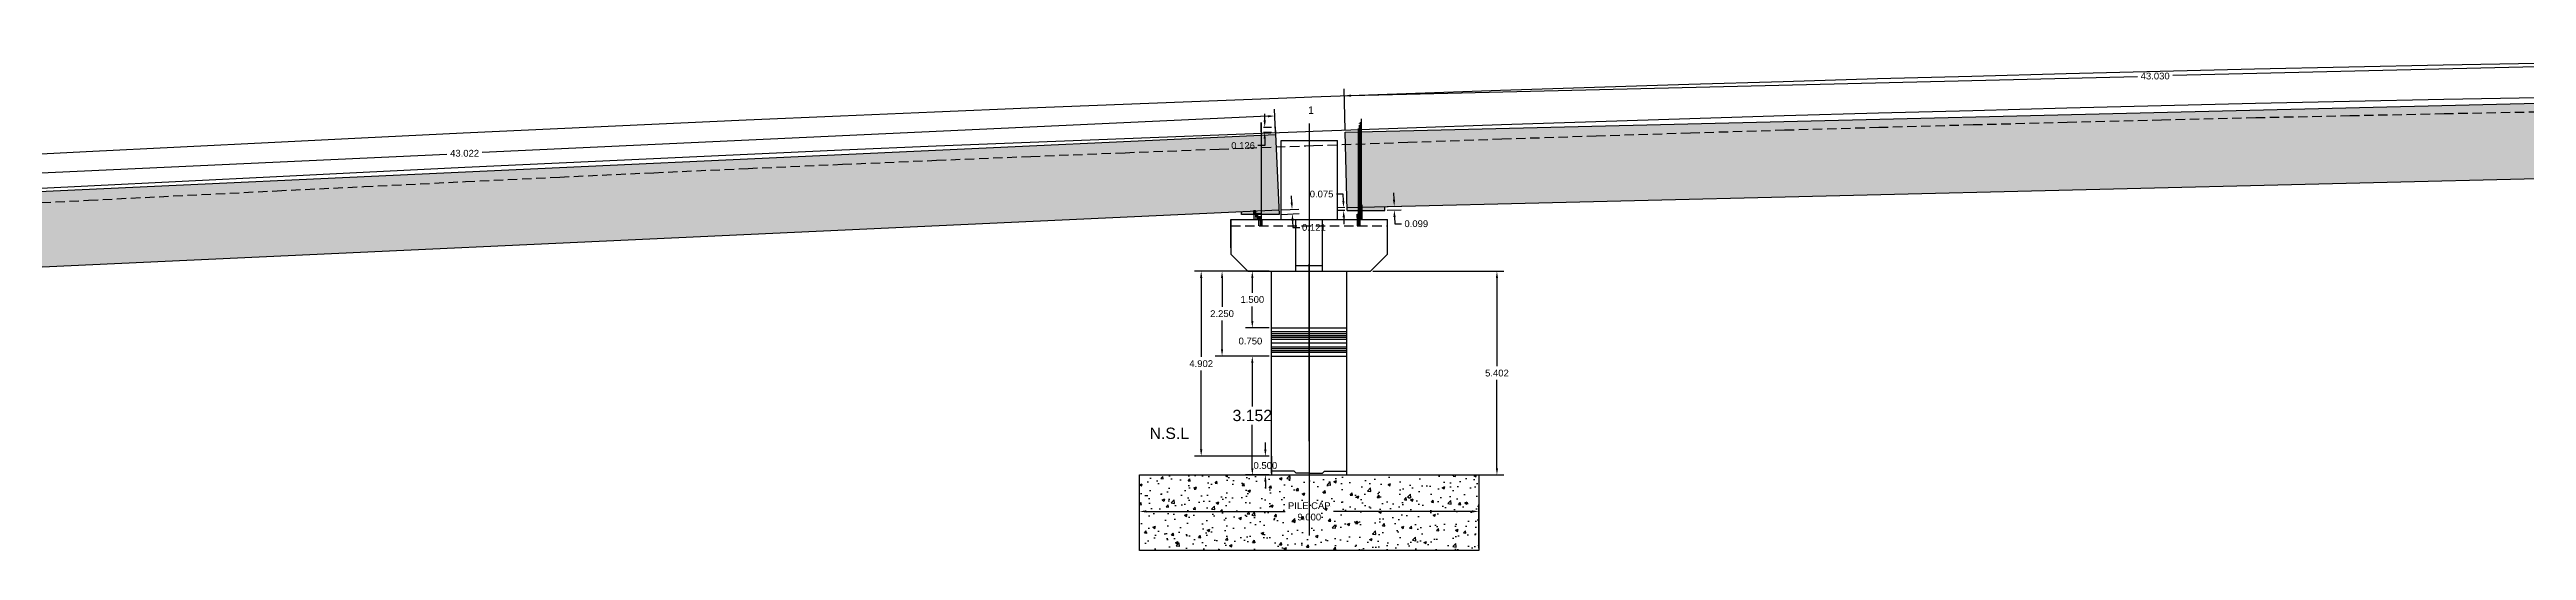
# Model space of a CAD drawing. Header units: inches. Extents: x 7464 to 8514, y 25455 to 25607.
# Drawn here: x 7867.8 to 7933.5, y 25549.6 to 25562.9 of the extents above; entities that cross this region are included whole.
import ezdxf

# ---------------------------------------------------------------- set-up
doc = ezdxf.new("R2010")
doc.units = ezdxf.units.IN
doc.header["$MEASUREMENT"] = 0
doc.linetypes.add('HIDDEN', pattern=[0.375, 0.25, -0.125])
doc.layers.add('DIM', color=4, linetype='Continuous')
doc.layers.add('STR-SECARROW', color=2, linetype='Continuous')
doc.styles.get("Standard").update_dxf_attribs({"font": 'arial.ttf'})
doc.dimstyles.get("Standard").update_dxf_attribs({"dimtxt": 0.18, "dimasz": 0.18, "dimexe": 0.18, "dimexo": 0.0625, "dimgap": 0.09, "dimtad": 0, "dimtih": 1, "dimtoh": 1, "dimdec": 3, "dimzin": 0, "dimdsep": 46, "dimtxsty": 'Standard', "dimcen": 0.09, "dimadec": 0, "dimazin": 0, "dimtfac": 1, "dimtdec": 3, "dimtofl": 0, "dimtmove": 0, "dimatfit": 3, "dimfxl": 1, "dimtolj": 1, "dimtzin": 0, "dimarcsym": 0})
pattern_1 = [(50, (7463.77217, 25341.85863), (0.35863009, -0.03137607), [0.0375, -0.4125]), (355, (7463.77217, 25341.85863), (-0.06937567, 0.37609607), [0.03, -0.33]), (100.4514, (7463.80206, 25341.856), (0.2892547, 0.34471977), [0.0318701, -0.35057106]), (46.1842, (7463.77217, 25341.95863), (0.53362052, -0.0827595), [0.05625, -0.61875]), (96.6356, (7463.81664, 25341.95173), (0.46733135, 0.48705894), [0.04780514, -0.5258565]), (351.1842, (7463.77217, 25341.9586), (0.467331, 0.4870593), [0.045, -0.495]), (21, (7463.82217, 25341.93363), (0.29845353, -0.20130945), [0.0375, -0.4125]), (326, (7463.82217, 25341.93363), (0.12165767, 0.36257502), [0.03, -0.33]), (71.4514, (7463.84704, 25341.91685), (0.42011131, 0.16126525), [0.0318701, -0.35057106]), (37.5, (7463.77217, 25341.85863), (0.006079928, 0.166446927), [0, -0.326, 0, -0.335, 0, -0.33125]), (7.5, (7463.77217, 25341.85863), (0.13153477, 0.197205856), [0, -0.191, 0, -0.3185, 0, -0.12625]), (327.5, (7463.66067, 25341.85863), (0.266911218, -0.011277436), [0, -0.125, 0, -0.39, 0, -0.5175]), (317.5, (7463.61067, 25341.85863), (0.29159308, 0.05005249), [0, -0.1625, 0, -0.259, 0, -0.3675])]

# ---------------------------------------------------------------- blocks, each defined once
blk = doc.blocks.new('*D8')
at = {"color": 0, "lineweight": -2, "transparency": 16777216}
for p, q in [((7896.679, 25549.67), (7896.679, 25550.822)), ((7896.859, 25550.642), (7900.538, 25550.642)), ((7905.499, 25550.642), (7901.82, 25550.642)), ((7905.679, 25549.67), (7905.679, 25550.822))]:
    blk.add_line(p, q, dxfattribs=at)
at = {"color": 0, "transparency": 16777216}
for points in [[(7896.859, 25550.672), (7896.859, 25550.612), (7896.679, 25550.642)], [(7905.499, 25550.672), (7905.499, 25550.612), (7905.679, 25550.642)]]:
    blk.add_solid(points, dxfattribs=at)
at = {"layer": 'Defpoints', "color": 0, "transparency": 16777216}
for p in [(7905.679, 25550.642), (7896.679, 25549.608), (7905.679, 25549.608)]:
    blk.add_point(p, dxfattribs=at)
at = {"color": 0, "transparency": 16777216, "insert": (7901.179, 25550.642), "char_height": 0.18, "attachment_point": 5}
blk.add_mtext('\\A1;PILE CAP\\P9.000', dxfattribs=at)
blk = doc.blocks.new('*D13')
at = {"color": 0, "lineweight": -2, "transparency": 16777216}
for p, q in [((7899.668, 25555.689), (7899.668, 25555.869)), ((7900.117, 25555.509), (7899.488, 25555.509)), ((7900.117, 25554.759), (7899.488, 25554.759)), ((7899.668, 25554.579), (7899.668, 25554.399))]:
    blk.add_line(p, q, dxfattribs=at)
at = {"color": 0, "transparency": 16777216}
for points in [[(7899.638, 25555.689), (7899.698, 25555.689), (7899.668, 25555.509)], [(7899.638, 25554.579), (7899.698, 25554.579), (7899.668, 25554.759)]]:
    blk.add_solid(points, dxfattribs=at)
at = {"layer": 'Defpoints', "color": 0, "transparency": 16777216}
for p in [(7900.179, 25555.509), (7899.668, 25554.759), (7900.179, 25554.759)]:
    blk.add_point(p, dxfattribs=at)
at = {"color": 0, "transparency": 16777216, "insert": (7899.618, 25555.157), "char_height": 0.18, "attachment_point": 5}
blk.add_mtext('\\A1;0.750', dxfattribs=at)
blk = doc.blocks.new('*D14')
at = {"color": 0, "lineweight": -2, "transparency": 16777216}
for p, q in [((7900.054, 25557.009), (7898.685, 25557.009)), ((7898.865, 25556.829), (7898.865, 25556.066)), ((7898.865, 25554.939), (7898.865, 25555.702)), ((7900.054, 25554.759), (7898.685, 25554.759))]:
    blk.add_line(p, q, dxfattribs=at)
at = {"color": 0, "transparency": 16777216}
for points in [[(7898.835, 25556.829), (7898.895, 25556.829), (7898.865, 25557.009)], [(7898.835, 25554.939), (7898.895, 25554.939), (7898.865, 25554.759)]]:
    blk.add_solid(points, dxfattribs=at)
at = {"layer": 'Defpoints', "color": 0, "transparency": 16777216}
for p in [(7898.865, 25557.009), (7900.117, 25557.009), (7900.117, 25554.759)]:
    blk.add_point(p, dxfattribs=at)
at = {"color": 0, "transparency": 16777216, "insert": (7898.865, 25555.884), "char_height": 0.18, "attachment_point": 5}
blk.add_mtext('\\A1;2.250', dxfattribs=at)
blk = doc.blocks.new('*D15')
at = {"color": 0, "lineweight": -2, "transparency": 16777216}
for p, q in [((7900.117, 25554.759), (7899.488, 25554.759)), ((7899.668, 25554.579), (7899.668, 25553.427)), ((7899.668, 25551.788), (7899.668, 25552.94)), ((7900.117, 25551.608), (7899.488, 25551.608))]:
    blk.add_line(p, q, dxfattribs=at)
at = {"color": 0, "transparency": 16777216}
for points in [[(7899.638, 25554.579), (7899.698, 25554.579), (7899.668, 25554.759)], [(7899.638, 25551.788), (7899.698, 25551.788), (7899.668, 25551.608)]]:
    blk.add_solid(points, dxfattribs=at)
at = {"layer": 'Defpoints', "color": 0, "transparency": 16777216}
for p in [(7899.668, 25554.759), (7900.179, 25554.759), (7900.179, 25551.608)]:
    blk.add_point(p, dxfattribs=at)
at = {"color": 0, "transparency": 16777216, "insert": (7899.668, 25553.184), "char_height": 0.3, "attachment_point": 5}
blk.add_mtext('\\A1;3.152', dxfattribs=at)
blk = doc.blocks.new('*D16')
at = {"color": 0, "lineweight": -2, "transparency": 16777216}
for p, q in [((7900.054, 25557.009), (7899.488, 25557.009)), ((7899.668, 25556.829), (7899.668, 25556.441)), ((7899.668, 25555.689), (7899.668, 25556.077)), ((7900.054, 25555.509), (7899.488, 25555.509))]:
    blk.add_line(p, q, dxfattribs=at)
at = {"color": 0, "transparency": 16777216}
for points in [[(7899.638, 25556.829), (7899.698, 25556.829), (7899.668, 25557.009)], [(7899.638, 25555.689), (7899.698, 25555.689), (7899.668, 25555.509)]]:
    blk.add_solid(points, dxfattribs=at)
at = {"layer": 'Defpoints', "color": 0, "transparency": 16777216}
for p in [(7899.668, 25557.009), (7900.117, 25557.009), (7900.117, 25555.509)]:
    blk.add_point(p, dxfattribs=at)
at = {"color": 0, "transparency": 16777216, "insert": (7899.668, 25556.259), "char_height": 0.18, "attachment_point": 5}
blk.add_mtext('\\A1;1.500', dxfattribs=at)
blk = doc.blocks.new('*D34')
at = {"layer": 'Defpoints', "color": 0, "transparency": 16777216}
for p in [(7903.18, 25558.721), (7903.182, 25558.622), (7903.435, 25558.628)]:
    blk.add_point(p, dxfattribs=at)
at = {"layer": 'STR-SECARROW', "color": 0, "lineweight": -2, "transparency": 16777216}
for p, q in [((7903.242, 25558.723), (7903.612, 25558.732)), ((7903.245, 25558.624), (7903.615, 25558.633)), ((7903.428, 25558.907), (7903.424, 25559.087)), ((7903.439, 25558.448), (7903.444, 25558.268)), ((7903.444, 25558.268), (7903.624, 25558.268))]:
    blk.add_line(p, q, dxfattribs=at)
at = {"layer": 'STR-SECARROW', "color": 0, "transparency": 16777216}
for points in [[(7903.458, 25558.908), (7903.398, 25558.907), (7903.432, 25558.727)], [(7903.469, 25558.449), (7903.409, 25558.448), (7903.435, 25558.628)]]:
    blk.add_solid(points, dxfattribs=at)
at = {"layer": 'STR-SECARROW', "color": 0, "transparency": 16777216, "insert": (7904.018, 25558.268), "char_height": 0.18, "attachment_point": 5}
blk.add_mtext('\\A1;0.099', dxfattribs=at)
blk = doc.blocks.new('*D35')
at = {"layer": 'Defpoints', "color": 0, "transparency": 16777216}
for p in [(7902.088, 25558.695), (7902.18, 25558.697), (7902.182, 25558.622)]:
    blk.add_point(p, dxfattribs=at)
at = {"layer": 'STR-SECARROW', "color": 0, "lineweight": -2, "transparency": 16777216}
for p, q in [((7902.079, 25559.055), (7901.899, 25559.055)), ((7902.118, 25558.696), (7901.908, 25558.69)), ((7902.12, 25558.621), (7901.91, 25558.615)), ((7902.084, 25558.875), (7902.079, 25559.055)), ((7902.094, 25558.44), (7902.099, 25558.26))]:
    blk.add_line(p, q, dxfattribs=at)
at = {"layer": 'STR-SECARROW', "color": 0, "transparency": 16777216}
for points in [[(7902.114, 25558.875), (7902.054, 25558.874), (7902.088, 25558.695)], [(7902.124, 25558.441), (7902.064, 25558.439), (7902.09, 25558.62)]]:
    blk.add_solid(points, dxfattribs=at)
at = {"layer": 'STR-SECARROW', "color": 0, "transparency": 16777216, "insert": (7901.505, 25559.055), "char_height": 0.18, "attachment_point": 5}
blk.add_mtext('\\A1;0.075', dxfattribs=at)
blk = doc.blocks.new('*D112')
at = {"layer": 'Defpoints', "color": 0, "transparency": 16777216}
for p in [(7900.179, 25552.108), (7900.014, 25551.608), (7900.179, 25551.608)]:
    blk.add_point(p, dxfattribs=at)
at = {"layer": 'DIM', "color": 0, "lineweight": -2, "transparency": 16777216}
for p, q in [((7900.117, 25552.108), (7899.834, 25552.108)), ((7900.014, 25552.288), (7900.014, 25552.468)), ((7900.117, 25551.608), (7899.834, 25551.608)), ((7900.014, 25551.428), (7900.014, 25551.248))]:
    blk.add_line(p, q, dxfattribs=at)
at = {"layer": 'DIM', "color": 0, "transparency": 16777216}
for points in [[(7899.984, 25552.288), (7900.044, 25552.288), (7900.014, 25552.108)], [(7899.984, 25551.428), (7900.044, 25551.428), (7900.014, 25551.608)]]:
    blk.add_solid(points, dxfattribs=at)
at = {"layer": 'DIM', "color": 0, "transparency": 16777216, "insert": (7900.014, 25551.858), "char_height": 0.18, "attachment_point": 5}
blk.add_mtext('\\A1;0.500', dxfattribs=at)
blk = doc.blocks.new('*D116')
at = {"layer": 'Defpoints', "color": 0, "transparency": 16777216}
for p in [(7900.376, 25558.634), (7900.382, 25558.513), (7900.728, 25558.529)]:
    blk.add_point(p, dxfattribs=at)
at = {"layer": 'DIM', "color": 0, "lineweight": -2, "transparency": 16777216}
for p, q in [((7900.438, 25558.637), (7900.902, 25558.658)), ((7900.444, 25558.516), (7900.908, 25558.538)), ((7900.714, 25558.83), (7900.706, 25559.01)), ((7900.736, 25558.349), (7900.745, 25558.17)), ((7900.745, 25558.17), (7900.925, 25558.17))]:
    blk.add_line(p, q, dxfattribs=at)
at = {"layer": 'DIM', "color": 0, "transparency": 16777216}
for points in [[(7900.744, 25558.831), (7900.684, 25558.829), (7900.722, 25558.65)], [(7900.766, 25558.351), (7900.706, 25558.348), (7900.728, 25558.529)]]:
    blk.add_solid(points, dxfattribs=at)
at = {"layer": 'DIM', "color": 0, "transparency": 16777216, "insert": (7901.301, 25558.17), "char_height": 0.18, "attachment_point": 5}
blk.add_mtext('\\A1;0.121', dxfattribs=at)
blk = doc.blocks.new('*D117')
at = {"layer": 'Defpoints', "color": 0, "transparency": 16777216}
for p in [(7898.312, 25557.009), (7900.179, 25557.009), (7900.179, 25552.108)]:
    blk.add_point(p, dxfattribs=at)
at = {"layer": 'DIM', "color": 0, "lineweight": -2, "transparency": 16777216}
for p, q in [((7900.117, 25557.009), (7898.132, 25557.009)), ((7898.312, 25556.829), (7898.312, 25554.741)), ((7898.312, 25552.288), (7898.312, 25554.377)), ((7900.117, 25552.108), (7898.132, 25552.108))]:
    blk.add_line(p, q, dxfattribs=at)
at = {"layer": 'DIM', "color": 0, "transparency": 16777216}
for points in [[(7898.282, 25556.829), (7898.342, 25556.829), (7898.312, 25557.009)], [(7898.282, 25552.288), (7898.342, 25552.288), (7898.312, 25552.108)]]:
    blk.add_solid(points, dxfattribs=at)
at = {"layer": 'DIM', "color": 0, "transparency": 16777216, "insert": (7898.312, 25554.559), "char_height": 0.18, "attachment_point": 5}
blk.add_mtext('\\A1;4.902', dxfattribs=at)
blk = doc.blocks.new('*D118')
at = {"layer": 'Defpoints', "color": 0, "transparency": 16777216}
for p in [(7899.904, 25560.826), (7899.904, 25560.7), (7899.997, 25560.7)]:
    blk.add_point(p, dxfattribs=at)
at = {"layer": 'DIM', "color": 0, "lineweight": -2, "transparency": 16777216}
for p, q in [((7899.997, 25561.006), (7899.997, 25561.186)), ((7899.967, 25560.826), (7900.177, 25560.826)), ((7899.967, 25560.7), (7900.177, 25560.7)), ((7899.997, 25560.52), (7899.997, 25560.34)), ((7899.997, 25560.34), (7899.817, 25560.34))]:
    blk.add_line(p, q, dxfattribs=at)
at = {"layer": 'DIM', "color": 0, "transparency": 16777216}
for points in [[(7899.967, 25561.006), (7900.027, 25561.006), (7899.997, 25560.826)], [(7899.967, 25560.52), (7900.027, 25560.52), (7899.997, 25560.7)]]:
    blk.add_solid(points, dxfattribs=at)
at = {"layer": 'DIM', "color": 0, "transparency": 16777216, "insert": (7899.423, 25560.34), "char_height": 0.18, "attachment_point": 5}
blk.add_mtext('\\A1;0.126', dxfattribs=at)
blk = doc.blocks.new('*D133')
at = {"color": 0, "lineweight": -2, "transparency": 16777216}
for p, q in [((7902.863, 25557.009), (7906.337, 25557.009)), ((7906.157, 25556.829), (7906.157, 25554.491)), ((7906.157, 25551.788), (7906.157, 25554.127)), ((7902.863, 25551.608), (7906.337, 25551.608))]:
    blk.add_line(p, q, dxfattribs=at)
at = {"color": 0, "transparency": 16777216}
for points in [[(7906.127, 25556.829), (7906.187, 25556.829), (7906.157, 25557.009)], [(7906.127, 25551.788), (7906.187, 25551.788), (7906.157, 25551.608)]]:
    blk.add_solid(points, dxfattribs=at)
at = {"layer": 'Defpoints', "color": 0, "transparency": 16777216}
for p in [(7902.801, 25557.009), (7902.801, 25551.608), (7906.157, 25551.608)]:
    blk.add_point(p, dxfattribs=at)
at = {"color": 0, "transparency": 16777216, "insert": (7906.157, 25554.309), "char_height": 0.18, "attachment_point": 5}
blk.add_mtext('\\A1;5.402', dxfattribs=at)
blk = doc.blocks.new('*D134')
at = {"color": 0, "lineweight": -2, "transparency": 16777216}
for p, q in [((7900.081, 25561.117), (7879.239, 25560.157)), ((7900.281, 25560.694), (7900.253, 25561.305)), ((7857.464, 25559.155), (7878.306, 25560.114)), ((7857.304, 25558.715), (7857.276, 25559.326))]:
    blk.add_line(p, q, dxfattribs=at)
at = {"color": 0, "transparency": 16777216}
for points in [[(7900.08, 25561.147), (7900.082, 25561.087), (7900.261, 25561.125)], [(7857.463, 25559.185), (7857.466, 25559.125), (7857.284, 25559.146)]]:
    blk.add_solid(points, dxfattribs=at)
at = {"layer": 'Defpoints', "color": 0, "transparency": 16777216}
for p in [(7900.284, 25560.632), (7857.284, 25559.146), (7857.307, 25558.653)]:
    blk.add_point(p, dxfattribs=at)
at = {"color": 0, "transparency": 16777216, "insert": (7878.773, 25560.136), "char_height": 0.18, "attachment_point": 5}
blk.add_mtext('\\A1;43.022', dxfattribs=at)
blk = doc.blocks.new('*D135')
at = {"color": 0, "lineweight": -2, "transparency": 16777216}
for p, q in [((7944.946, 25562.701), (7924.084, 25562.195)), ((7945.148, 25561.803), (7945.121, 25562.886)), ((7902.13, 25560.759), (7902.104, 25561.841)), ((7902.288, 25561.665), (7923.15, 25562.172))]:
    blk.add_line(p, q, dxfattribs=at)
at = {"color": 0, "transparency": 16777216}
for points in [[(7944.945, 25562.731), (7944.946, 25562.671), (7945.126, 25562.706)], [(7902.288, 25561.695), (7902.289, 25561.635), (7902.108, 25561.661)]]:
    blk.add_solid(points, dxfattribs=at)
at = {"layer": 'Defpoints', "color": 0, "transparency": 16777216}
for p in [(7945.126, 25562.706), (7945.149, 25561.741), (7902.132, 25560.696)]:
    blk.add_point(p, dxfattribs=at)
at = {"color": 0, "transparency": 16777216, "insert": (7923.617, 25562.183), "char_height": 0.18, "attachment_point": 5}
blk.add_mtext('\\A1;43.030', dxfattribs=at)

msp = doc.modelspace()

# ---------------------------------------------------------------- hatches: boundary and pattern name
h = msp.add_hatch()
h.set_pattern_fill('ANSI31', color=4, scale=0.2, style=0)
h.set_pattern_definition([(45, (7373.950155, 25340.7815), (-0.0176776695, 0.0176776695), [])])
h.paths.add_polyline_path([(7899.7101, 25558.6235), (7899.7101, 25558.5365), (7899.7499, 25558.5365), (7899.7499, 25558.6235)])
h = msp.add_hatch()
h.set_pattern_fill('ANSI31', color=4, scale=0.2, style=0)
h.set_pattern_definition([(45, (7374.005144, 25340.697442), (-0.0176776695, 0.0176776695), [])])
h.paths.add_polyline_path([(7899.7651, 25558.5395), (7899.7651, 25558.4525), (7899.8049, 25558.4525), (7899.8049, 25558.5395)])
h = msp.add_hatch()
h.set_pattern_fill('ANSI31', color=4, scale=0.2, style=0)
h.set_pattern_definition([(45, (7376.69232, 25340.676697), (-0.0176776695, 0.0176776695), [])])
h.paths.add_polyline_path([(7902.4522, 25558.5187), (7902.4522, 25558.4317), (7902.4921, 25558.4317), (7902.4921, 25558.5187)])
h = msp.add_hatch()
h.set_pattern_fill('ANSI31', color=4, scale=0.2, style=0)
h.set_pattern_definition([(45, (7376.72032, 25340.76176), (-0.0176776695, 0.0176776695), [])])
h.paths.add_polyline_path([(7902.4802, 25558.6038), (7902.4802, 25558.5168), (7902.5201, 25558.5168), (7902.5201, 25558.6038)])
h = msp.add_hatch()
h.set_pattern_fill('ANSI31', color=4, scale=0.2, style=0)
h.set_pattern_definition([(45, (7376.74832, 25340.846822), (-0.0176776695, 0.0176776695), [])])
h.paths.add_polyline_path([(7902.5082, 25558.6889), (7902.5082, 25558.6019), (7902.5481, 25558.6019), (7902.5481, 25558.6889)])
h = msp.add_hatch()
h.set_pattern_fill('ANSI31', color=4, scale=0.2, style=0)
h.set_pattern_definition([(45, (7376.77632, 25340.931884), (-0.0176776695, 0.0176776695), [])])
h.paths.add_polyline_path([(7902.5362, 25558.7739), (7902.5362, 25558.6869), (7902.5761, 25558.6869), (7902.5761, 25558.7739)])
h = msp.add_hatch()
h.set_pattern_fill('ANSI31', color=4, scale=0.2, style=0)
h.set_pattern_definition([(45, (7374.071993, 25340.613385), (-0.0176776695, 0.0176776695), [])])
h.paths.add_polyline_path([(7899.8319, 25558.4554), (7899.8319, 25558.3684), (7899.8718, 25558.3684), (7899.8718, 25558.4554)])
h = msp.add_hatch()
h.set_pattern_fill('ANSI31', color=4, scale=0.2, style=0)
h.set_pattern_definition([(45, (7374.12432, 25340.529328), (-0.0176776695, 0.0176776695), [])])
h.paths.add_polyline_path([(7899.8842, 25558.3714), (7899.8842, 25558.2844), (7899.9241, 25558.2844), (7899.9241, 25558.3714)])
h = msp.add_hatch()
h.set_pattern_fill('AR-CONC', color=256, scale=0.1, style=0)
h.set_pattern_definition([(50, (7463.87917, 25341.5108), (0.7172602, -0.0627521), [0.075, -0.825]), (355, (7463.8792, 25341.5108), (-0.1387513, 0.7521921), [0.06, -0.66]), (100.4514, (7463.93894, 25341.5056), (0.5785094, 0.6894395), [0.0637402, -0.7011421]), (46.1842, (7463.8792, 25341.7108), (1.067241, -0.165519), [0.1125, -1.2375]), (96.6356, (7463.9681, 25341.697), (0.9346627, 0.9741179), [0.0956103, -1.051713]), (351.1842, (7463.8792, 25341.7108), (0.934662, 0.9741186), [0.09, -0.99]), (21, (7463.97917, 25341.6608), (0.59690705, -0.4026189), [0.075, -0.825]), (326, (7463.9792, 25341.6608), (0.2433153, 0.72515), [0.06, -0.66]), (71.4514, (7464.0289, 25341.6273), (0.8402226, 0.3225305), [0.0637402, -0.7011421]), (37.5, (7463.87917, 25341.51082), (0.01215986, 0.33289385), [0, -0.652, 0, -0.67, 0, -0.6625]), (7.5, (7463.87917, 25341.51082), (0.26306954, 0.3944117), [0, -0.382, 0, -0.637, 0, -0.2525]), (327.5, (7463.65617, 25341.51082), (0.53382244, -0.02255487), [0, -0.25, 0, -0.78, 0, -1.035]), (317.5, (7463.55617, 25341.5108), (0.58318617, 0.100105), [0, -0.325, 0, -0.518, 0, -0.735])])
h.paths.add_polyline_path([(7905.6792, 25551.6078), (7896.6792, 25551.6078), (7896.6792, 25549.6078), (7905.6792, 25549.6078)])
at = {"layer": 'DIM'}
h = msp.add_hatch(dxfattribs=at)
h.set_pattern_fill('AR-CONC', color=125, scale=0.05, style=0)
h.set_pattern_definition(pattern_1)
h.paths.add_polyline_path([(7944.5912, 25559.7268), (7944.5912, 25559.7612), (7944.6112, 25559.7612), (7944.6112, 25561.7279), (7902.5562, 25560.7067), (7902.5562, 25558.7739), (7902.5761, 25558.7739), (7902.5761, 25558.7066)])
h.paths.add_polyline_path([(7902.1803, 25558.697), (7902.4722, 25558.7041), (7902.4722, 25560.7047), (7902.1318, 25560.6964)])
h.paths.add_polyline_path([(7902.4722, 25558.6221), (7902.4722, 25558.7041), (7902.1803, 25558.697), (7902.1821, 25558.6221)])
h.paths.add_polyline_path([(7903.1821, 25558.6221), (7903.1797, 25558.7213), (7902.5761, 25558.7066), (7902.5761, 25558.696), (7902.5761, 25558.6869), (7902.5761, 25558.6221)])
h.paths.add_polyline_path([(7943.1114, 25559.8869), (7943.8307, 25559.8869), (7943.8307, 25560.2578), (7943.1114, 25560.2578)], flags=24)
h.paths.add_polyline_path([(7941.1321, 25559.5923), (7942.3425, 25559.5923), (7942.3425, 25560.264), (7941.1321, 25560.264)], flags=25)
h = msp.add_hatch(dxfattribs=at)
h.set_pattern_fill('AR-CONC', color=125, scale=0.05, style=0)
h.set_pattern_definition(pattern_1)
h.paths.add_polyline_path([(7899.7101, 25558.6034), (7899.7101, 25558.6235), (7899.7499, 25558.6235), (7899.7499, 25558.6053), (7899.9042, 25558.6124), (7899.9042, 25560.6145), (7857.7322, 25558.6737), (7857.7322, 25556.6716)])
h.paths.add_polyline_path([(7900.376, 25558.6341), (7899.9042, 25558.6124), (7899.9042, 25558.5132), (7900.3816, 25558.5132)])
h.paths.add_polyline_path([(7900.2836, 25560.6319), (7899.9042, 25560.6145), (7899.9042, 25558.6124), (7900.376, 25558.6341)])
h.paths.add_polyline_path([(7899.7101, 25558.6034), (7899.3782, 25558.5882), (7899.3816, 25558.5132), (7899.7101, 25558.5132)], flags=17)
h.paths.add_polyline_path([(7858.6729, 25557.025), (7859.3922, 25557.025), (7859.3922, 25557.396), (7858.6729, 25557.396)], flags=24)
h.paths.add_polyline_path([(7857.9385, 25557.5413), (7858.6578, 25557.5413), (7858.6578, 25557.9122), (7857.9385, 25557.9122)], flags=24)
h.paths.add_polyline_path([(7896.8923, 25559.6686), (7898.1021, 25559.6686), (7898.1021, 25560.3399), (7896.8923, 25560.3399)], flags=24)
h.paths.add_polyline_path([(7896.642, 25558.8567), (7897.851, 25558.8567), (7897.851, 25559.5284), (7896.642, 25559.5284)], flags=24)

# ---------------------------------------------------------------- linework, layer by layer
for p, q in [((7900.4292, 25558.3774), (7900.4292, 25560.4774)), ((7900.4292, 25560.4774), (7901.9292, 25560.4774)), ((7901.1792, 25560.923), (7901.1792, 25551.6535)), ((7901.9292, 25558.3774), (7901.9292, 25560.4774)), ((7902.5002, 25560.923), (7902.5002, 25560.9208)), ((7899.1008, 25558.3774), (7903.2508, 25558.3774)), ((7899.1008, 25558.3774), (7899.1008, 25557.4594)), ((7899.5508, 25557.0094), (7899.1008, 25557.4594)), ((7900.8258, 25557.1594), (7901.5258, 25557.1594)), ((7899.5508, 25557.0094), (7900.8258, 25557.0094)), ((7899.5508, 25557.0094), (7900.8258, 25557.0094)), ((7900.8258, 25557.0094), (7901.5258, 25557.0094)), ((7901.5258, 25557.0094), (7902.8008, 25557.0094)), ((7901.5258, 25557.0094), (7902.8008, 25557.0094)), ((7900.1792, 25555.5094), (7902.1792, 25555.5094)), ((7900.1792, 25554.7594), (7902.1792, 25554.7594)), ((7901.1792, 25552.5052), (7901.1792, 25551.6535)), ((7896.6792, 25551.6078), (7905.6792, 25551.6078)), ((7896.6792, 25549.6078), (7896.6792, 25551.6078)), ((7900.7792, 25551.7078), (7900.1792, 25551.7078)), ((7900.8292, 25551.6578), (7900.7792, 25551.7078)), ((7901.1792, 25551.6578), (7900.8292, 25551.6578)), ((7901.1792, 25551.6578), (7901.5292, 25551.6578)), ((7901.1792, 25551.6078), (7904.1792, 25551.6078)), ((7901.5292, 25551.6578), (7901.5792, 25551.7078)), ((7901.5792, 25551.7078), (7902.1792, 25551.7078)), ((7905.6792, 25551.6078), (7905.6792, 25549.6078)), ((7905.6792, 25549.6078), (7896.6792, 25549.6078))]:
    msp.add_line(p, q)
at = {"color": 2}
msp.add_line((7899.1008, 25557.6274), (7899.1008, 25558.3774), dxfattribs=at)
at = {"color": 0}
for p, q in [((7900.8258, 25557.0094), (7900.8258, 25558.3774)), ((7901.5258, 25557.0094), (7901.5258, 25558.3774)), ((7903.2508, 25557.4594), (7903.2508, 25558.3774)), ((7901.1792, 25552.5052), (7901.1792, 25557.1971)), ((7902.8008, 25557.0094), (7903.2508, 25557.4594)), ((7900.1792, 25551.6535), (7900.1792, 25557.0094)), ((7902.1792, 25551.6078), (7902.1792, 25557.0094))]:
    msp.add_line(p, q, dxfattribs=at)
at = {"color": 4}
for p, q in [((7902.1642, 25557.0094), (7902.8008, 25557.0094)), ((7900.1792, 25555.1094), (7902.1792, 25555.1094))]:
    msp.add_line(p, q, dxfattribs=at)
at = {"color": 3}
for p, q in [((7900.1792, 25555.4094), (7902.1792, 25555.4094)), ((7900.1792, 25555.3594), (7902.1792, 25555.3594)), ((7900.1792, 25555.3094), (7902.1792, 25555.3094)), ((7900.1792, 25555.2594), (7902.1792, 25555.2594)), ((7900.1792, 25555.2094), (7902.1792, 25555.2094)), ((7900.1792, 25555.0094), (7902.1792, 25555.0094)), ((7900.1792, 25554.9594), (7902.1792, 25554.9594)), ((7900.1792, 25554.9094), (7902.1792, 25554.9094)), ((7900.1792, 25554.8594), (7902.1792, 25554.8594))]:
    msp.add_line(p, q, dxfattribs=at)
at = {"color": 6}
msp.add_lwpolyline([(7863.7345, 25559.9307), (7868.7345, 25560.1807), (7873.7352, 25560.4307), (7876.0358, 25560.5417), (7878.7355, 25560.6747), (7881.2366, 25560.7948), (7883.7377, 25560.9108), (7886.2387, 25561.0239), (7888.7398, 25561.1329), (7891.2407, 25561.239), (7893.7417, 25561.342), (7896.2423, 25561.441), (7898.7436, 25561.5381), (7901.0451, 25561.6231), (7901.2458, 25561.6302), (7903.7456, 25561.7202), (7906.2469, 25561.8062), (7908.7479, 25561.8882), (7911.2488, 25561.9673), (7913.7499, 25562.0433), (7916.2509, 25562.1153), (7918.7518, 25562.1844), (7921.2529, 25562.2504), (7923.7539, 25562.3124), (7926.255, 25562.3714), (7928.7562, 25562.4265), (7931.2568, 25562.4775), (7933.7578, 25562.5275)], dxfattribs=at)
at = {"color": 110}
msp.add_lwpolyline([(7863.78, 25559.0218), (7868.78, 25559.2718), (7873.7798, 25559.5218), (7876.0797, 25559.6328), (7878.7797, 25559.7658), (7881.2795, 25559.8858), (7883.7793, 25560.0018), (7886.2791, 25560.1148), (7888.7789, 25560.2238), (7891.2787, 25560.3298), (7893.7785, 25560.4328), (7896.2783, 25560.5317), (7898.7781, 25560.6287), (7901.0778, 25560.7137), (7901.2776, 25560.7207), (7903.7777, 25560.8107), (7906.2774, 25560.8967), (7908.7772, 25560.9787), (7911.277, 25561.0577), (7913.7768, 25561.1337), (7916.2766, 25561.2057), (7918.7764, 25561.2747), (7921.2762, 25561.3407), (7923.7759, 25561.4027), (7926.2757, 25561.4617), (7928.7755, 25561.5167), (7931.2754, 25561.5677), (7933.7751, 25561.6177)], dxfattribs=at)
at = {"color": 40, "linetype": 'HIDDEN'}
msp.add_lwpolyline([(7863.7989, 25558.6423), (7868.7989, 25558.8923), (7873.7985, 25559.1423), (7876.098, 25559.2532), (7878.7982, 25559.3863), (7881.2974, 25559.5062), (7883.7967, 25559.6222), (7886.2959, 25559.7352), (7888.7952, 25559.8441), (7891.2946, 25559.9501), (7893.7938, 25560.0531), (7896.2934, 25560.152), (7898.7925, 25560.249), (7901.0914, 25560.334), (7901.2909, 25560.341), (7903.791, 25560.431), (7906.2902, 25560.5169), (7908.7894, 25560.5989), (7911.2888, 25560.6779), (7913.788, 25560.7539), (7916.2873, 25560.8258), (7918.7866, 25560.8948), (7921.2859, 25560.9608), (7923.7851, 25561.0228), (7926.2844, 25561.0818), (7928.7835, 25561.1367), (7931.2831, 25561.1877), (7933.7824, 25561.2377)], dxfattribs=at)
at = {"layer": 'DIM', "color": 2}
for p, q in [((7899.9042, 25560.8685), (7899.9042, 25560.9525)), ((7899.9042, 25560.8685), (7899.9042, 25558.5395)), ((7899.9042, 25560.7844), (7899.9042, 25558.4554)), ((7899.9042, 25560.7004), (7899.9042, 25558.3714)), ((7902.5002, 25560.8788), (7902.5002, 25558.6038)), ((7902.5282, 25560.9639), (7902.5282, 25558.6889)), ((7902.5562, 25561.0489), (7902.5562, 25558.7739)), ((7899.8842, 25558.2094), (7899.9241, 25558.2094)), ((7902.4522, 25558.2094), (7902.4921, 25558.2094)), ((7902.4802, 25558.2094), (7902.5201, 25558.2094)), ((7902.5082, 25558.3774), (7902.5481, 25558.3774)), ((7902.5362, 25558.3774), (7902.5761, 25558.3774)), ((7900.1792, 25552.1078), (7900.1792, 25551.6078))]:
    msp.add_line(p, q, dxfattribs=at)
at = {"layer": 'DIM', "color": 3}
for p, q in [((7899.9042, 25560.9525), (7899.9042, 25558.6235)), ((7899.9042, 25560.7844), (7899.9042, 25560.8685)), ((7899.9042, 25560.7844), (7899.9042, 25558.4554)), ((7902.4722, 25560.7937), (7902.4722, 25558.5187)), ((7899.7101, 25558.6235), (7899.7101, 25558.3774)), ((7899.9042, 25558.5395), (7899.7651, 25558.5395)), ((7899.7651, 25558.5395), (7899.7651, 25558.3774)), ((7899.8049, 25558.4525), (7899.8049, 25558.3774)), ((7899.9042, 25558.4554), (7899.8319, 25558.4554)), ((7899.8842, 25558.4554), (7899.8319, 25558.4554)), ((7899.8319, 25558.4554), (7899.8319, 25558.2094))]:
    msp.add_line(p, q, dxfattribs=at)
at = {"layer": 'DIM', "color": 1}
msp.add_line((7899.9042, 25560.7004), (7899.9042, 25560.7844), dxfattribs=at)
at = {"layer": 'DIM', "color": 2, "linetype": 'HIDDEN'}
msp.add_line((7899.1008, 25558.2094), (7903.2508, 25558.2094), dxfattribs=at)
at = {"layer": 'DIM', "color": 4}
msp.add_line((7901.1792, 25556.9082), (7901.1792, 25550.0052), dxfattribs=at)
at = {"layer": 'DIM', "color": 3}
for points in [[(7899.7101, 25558.6235), (7899.7499, 25558.6235), (7899.7499, 25558.5365), (7899.7101, 25558.5365)], [(7899.7651, 25558.5395), (7899.8049, 25558.5395), (7899.8049, 25558.4525), (7899.7651, 25558.4525)]]:
    msp.add_lwpolyline(points, close=True, dxfattribs=at)
at = {"layer": 'DIM', "color": 2}
for points in [[(7902.4522, 25558.5187), (7902.4921, 25558.5187), (7902.4921, 25558.4317), (7902.4522, 25558.4317)], [(7902.4802, 25558.6038), (7902.5201, 25558.6038), (7902.5201, 25558.5168), (7902.4802, 25558.5168)], [(7902.5082, 25558.6889), (7902.5481, 25558.6889), (7902.5481, 25558.6019), (7902.5082, 25558.6019)], [(7902.5362, 25558.7739), (7902.5761, 25558.7739), (7902.5761, 25558.6869), (7902.5362, 25558.6869)], [(7899.8319, 25558.4554), (7899.8718, 25558.4554), (7899.8718, 25558.3684), (7899.8319, 25558.3684)], [(7899.8842, 25558.3714), (7899.9241, 25558.3714), (7899.9241, 25558.2844), (7899.8842, 25558.2844)]]:
    msp.add_lwpolyline(points, close=True, dxfattribs=at)
at = {"layer": 'STR-SECARROW', "color": 6}
for p, q in [((7902.1318, 25560.6964), (7945.1491, 25561.741)), ((7900.274, 25560.8401), (7900.3816, 25558.5132)), ((7902.1821, 25558.6221), (7902.1318, 25560.6964)), ((7902.1803, 25558.697), (7945.1976, 25559.7416)), ((7899.3816, 25558.5132), (7899.3781, 25558.5882)), ((7899.3816, 25558.5132), (7899.3782, 25558.5882)), ((7900.3816, 25558.5132), (7899.3816, 25558.5132)), ((7900.3816, 25558.5132), (7899.3816, 25558.5132)), ((7902.1821, 25558.6221), (7903.1821, 25558.6221)), ((7903.1821, 25558.6221), (7903.1797, 25558.7213))]:
    msp.add_line(p, q, dxfattribs=at)
at = {"layer": 'STR-SECARROW', "color": 3}
for p, q in [((7899.7101, 25558.6235), (7899.7499, 25558.6235)), ((7899.7651, 25558.5395), (7899.8049, 25558.5395))]:
    msp.add_line(p, q, dxfattribs=at)
at = {"layer": 'STR-SECARROW', "color": 2}
for p, q in [((7902.4522, 25558.5187), (7902.4921, 25558.5187)), ((7902.4522, 25558.5158), (7902.4522, 25558.4408)), ((7902.4802, 25558.6038), (7902.5201, 25558.6038)), ((7902.4802, 25558.6009), (7902.4802, 25558.5259)), ((7902.4802, 25558.5168), (7902.4802, 25558.2094)), ((7902.4802, 25558.5168), (7902.5201, 25558.5168)), ((7902.4802, 25558.5168), (7902.5201, 25558.5168)), ((7902.4921, 25558.5158), (7902.4921, 25558.4408)), ((7902.5082, 25558.6889), (7902.5481, 25558.6889)), ((7902.5082, 25558.6859), (7902.5082, 25558.6109)), ((7902.5082, 25558.6019), (7902.5082, 25558.3774)), ((7902.5082, 25558.6019), (7902.5481, 25558.6019)), ((7902.5082, 25558.6019), (7902.5481, 25558.6019)), ((7902.5201, 25558.6009), (7902.5201, 25558.5259)), ((7902.5201, 25558.6009), (7902.5201, 25558.5259)), ((7902.5201, 25558.5168), (7902.5201, 25558.2094)), ((7902.5201, 25558.5168), (7902.5201, 25558.3774)), ((7902.5362, 25558.7739), (7902.5761, 25558.7739)), ((7902.5362, 25558.771), (7902.5362, 25558.696)), ((7902.5362, 25558.6869), (7902.5362, 25558.3774)), ((7902.5362, 25558.6869), (7902.5761, 25558.6869)), ((7902.5362, 25558.6869), (7902.5761, 25558.6869)), ((7902.5481, 25558.6859), (7902.5481, 25558.6109)), ((7902.5481, 25558.6859), (7902.5481, 25558.6109)), ((7902.5481, 25558.6019), (7902.5481, 25558.3774)), ((7902.5481, 25558.6019), (7902.5481, 25558.3795)), ((7902.5761, 25558.771), (7902.5761, 25558.696)), ((7902.5761, 25558.6869), (7902.5761, 25558.3774)), ((7899.8319, 25558.4554), (7899.8718, 25558.4554)), ((7899.8319, 25558.4525), (7899.8319, 25558.3775)), ((7899.8319, 25558.3684), (7899.8718, 25558.3684)), ((7899.8319, 25558.3684), (7899.8718, 25558.3684)), ((7899.8718, 25558.4525), (7899.8718, 25558.2094)), ((7899.8842, 25558.3714), (7899.9241, 25558.3714)), ((7899.8842, 25558.3684), (7899.8842, 25558.2934)), ((7899.8842, 25558.2844), (7899.8842, 25558.2094)), ((7899.8842, 25558.2844), (7899.9241, 25558.2844)), ((7899.8842, 25558.2844), (7899.9241, 25558.2844)), ((7899.9241, 25558.3684), (7899.9241, 25558.2934)), ((7899.9241, 25558.2844), (7899.9241, 25558.2094)), ((7902.4522, 25558.4317), (7902.4522, 25558.2094)), ((7902.4522, 25558.4317), (7902.4921, 25558.4317)), ((7902.4522, 25558.4317), (7902.4921, 25558.4317)), ((7902.4921, 25558.4317), (7902.4921, 25558.2094))]:
    msp.add_line(p, q, dxfattribs=at)
at = {"layer": 'STR-SECARROW', "color": 6}
for points in [[(7857.2992, 25558.6538), (7900.2836, 25560.6319)], [(7857.3911, 25556.6559), (7900.376, 25558.6341)]]:
    msp.add_lwpolyline(points, dxfattribs=at)

# ---------------------------------------------------------------- texts
at = {"color": 4, "insert": (7901.1473, 25561.3789), "char_height": 0.2, "attachment_point": 1}
msp.add_mtext_dynamic_manual_height_columns('1', width=0.259788, gutter_width=1, heights=[0], dxfattribs=at)
at = {"insert": (7897.4665, 25552.7112), "char_height": 0.3, "attachment_point": 5}
msp.add_mtext('\\A1;N.S.L', dxfattribs=at)

# ---------------------------------------------------------------- dimensions: what is measured, and where the dimension line sits
at = {"color": 0}
for p1, p2, distance, picture, middle in [((7902.1318, 25560.6964), (7945.1491, 25561.741), 0.9649, '*D135', (7923.617, 25562.1834)), ((7900.2836, 25560.6319), (7857.3072, 25558.6529), -0.494, '*D134', (7878.7727, 25560.1359)), ((7902.8008, 25557.0094), (7902.8008, 25551.6078), 3.3557, '*D133', (7906.1565, 25554.3086))]:
    dim = msp.add_aligned_dim(p1=p1, p2=p2, distance=distance, dimstyle='Standard', override={"dimfxl": 0.18}, dxfattribs=at)
    dim.commit()
    dim.dimension.update_dxf_attribs({"geometry": picture, "text_midpoint": middle})
at = {"color": 4}
for p1, distance, picture, middle in [((7900.1167, 25554.7594), 1.2512, '*D14', (7898.8655, 25555.8844)), ((7900.1167, 25555.5094), 0.449, '*D16', (7899.6677, 25556.2594))]:
    dim = msp.add_aligned_dim(p1=p1, p2=(7900.1167, 25557.0094), distance=distance, dimstyle='Standard', override={"dimfxl": 0.18}, dxfattribs=at)
    dim.commit()
    dim.dimension.update_dxf_attribs({"geometry": picture, "text_midpoint": middle})
dim = msp.add_linear_dim(base=(7899.6677, 25554.7594), p1=(7900.1792, 25555.5094), p2=(7900.1792, 25554.7594), angle=270, dimstyle='Standard', override={"dimtmove": 2, "dimfxl": 0.18}, dxfattribs=at)
dim.commit()
dim.dimension.update_dxf_attribs({"geometry": '*D13', "text_midpoint": (7899.618, 25555.1569), "dimtype": 161})
dim = msp.add_aligned_dim(p1=(7900.1792, 25551.6078), p2=(7900.1792, 25554.7594), distance=0.5115, dimstyle='Standard', override={"dimtxt": 0.3})
dim.commit()
dim.dimension.update_dxf_attribs({"geometry": '*D15', "text_midpoint": (7899.6677, 25553.1836)})
dim = msp.add_aligned_dim(p1=(7896.6792, 25549.6078), p2=(7905.6792, 25549.6078), distance=1.0344, text='PILE CAP\\P<>', dimstyle='Standard')
dim.commit()
dim.dimension.update_dxf_attribs({"geometry": '*D8', "text_midpoint": (7901.1792, 25550.6422)})
at = {"layer": 'DIM', "color": 125}
dim = msp.add_aligned_dim(p1=(7899.9042, 25560.8265), p2=(7899.9042, 25560.7004), distance=0.0928, dimstyle='Standard', override={"dimfxl": 0.18}, dxfattribs=at)
dim.commit()
dim.dimension.update_dxf_attribs({"geometry": '*D118', "text_midpoint": (7899.4234, 25560.3404)})
at = {"layer": 'DIM', "color": 0}
for p1, p2, distance, picture, middle in [((7900.376, 25558.6341), (7900.3816, 25558.5132), 0.3467, '*D116', (7901.3009, 25558.1696)), ((7900.1792, 25552.1078), (7900.1792, 25557.0094), 1.8675, '*D117', (7898.3117, 25554.5586))]:
    dim = msp.add_aligned_dim(p1=p1, p2=p2, distance=distance, dimstyle='Standard', override={"dimfxl": 0.18}, dxfattribs=at)
    dim.commit()
    dim.dimension.update_dxf_attribs({"geometry": picture, "text_midpoint": middle})
at = {"layer": 'DIM', "color": 2}
dim = msp.add_aligned_dim(p1=(7900.1792, 25552.1078), p2=(7900.1792, 25551.6078), distance=-0.1651, dimstyle='Standard', dxfattribs=at)
dim.commit()
dim.dimension.update_dxf_attribs({"geometry": '*D112', "text_midpoint": (7900.0141, 25551.8578)})
at = {"layer": 'STR-SECARROW', "color": 6}
for p1, p2, distance, picture, middle in [((7902.1821, 25558.6221), (7902.1803, 25558.697), 0.0921, '*D35', (7901.5051, 25559.0547)), ((7903.1797, 25558.7213), (7903.1821, 25558.6221), 0.2528, '*D34', (7904.0175, 25558.2683))]:
    dim = msp.add_aligned_dim(p1=p1, p2=p2, distance=distance, dimstyle='Standard', override={"dimfxl": 0.18}, dxfattribs=at)
    dim.commit()
    dim.dimension.update_dxf_attribs({"geometry": picture, "text_midpoint": middle})

doc.saveas('drawing.dxf')
